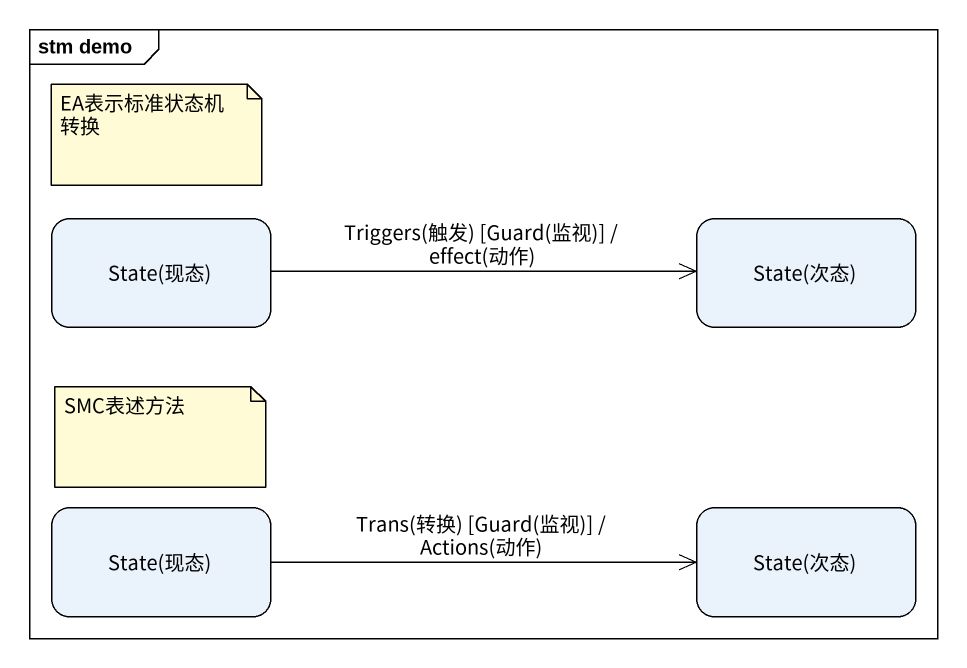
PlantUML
@startuml
mainframe stm demo
hide empty description
state "State(现态)" as State_现态
state "State(次态)" as State_次态
state "State(现态)" as State_现态_2
state "State(次态)" as State_次态_2
State_现态 -right-> State_次态 : Triggers(触发) [Guard(监视)] / effect(动作)
State_现态_2 -right-> State_次态_2 : Trans(转换) [Guard(监视)] / Actions(动作)
note as N1
  EA表示标准状态机转换
end note
note as N2
  SMC表述方法
end note
@enduml
